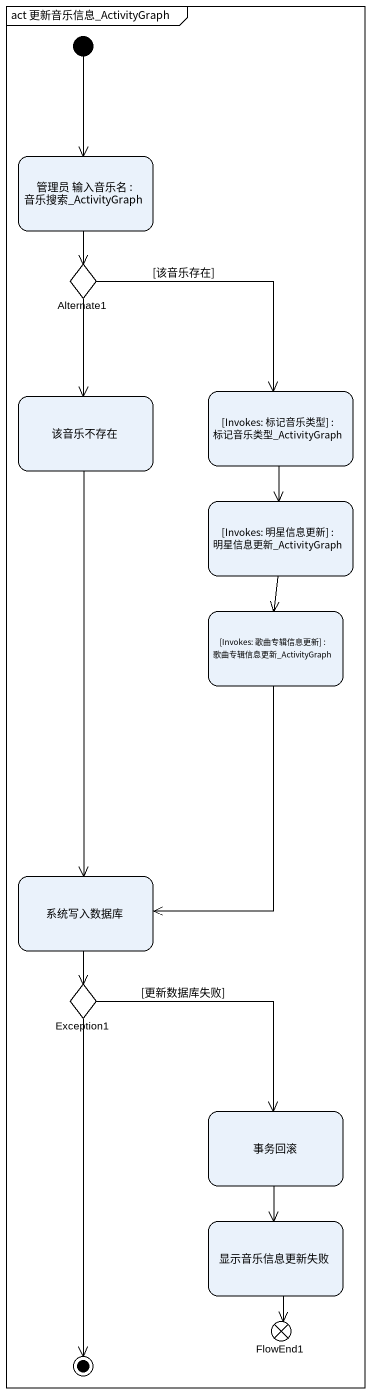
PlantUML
@startuml
mainframe act 更新音乐信息_ActivityGraph
hide empty description
state "管理员 输入音乐名 : 音乐搜索_ActivityGraph" as 管理员_输入音乐名
state Alternate1 <<choice>>
state 该音乐不存在
state "[Invokes: 标记音乐类型] : 标记音乐类型_ActivityGraph" as Invokes_标记音乐类型
state "[Invokes: 明星信息更新] : 明星信息更新_ActivityGraph" as Invokes_明星信息更新
state "[Invokes: 歌曲专辑信息更新] : 歌曲专辑信息更新_ActivityGraph" as Invokes_歌曲专辑信息更新
state 系统写入数据库
state Exception1 <<choice>>
state 事务回滚
state 显示音乐信息更新失败
state FlowEnd1 <<end>>
[*] --> 管理员_输入音乐名
管理员_输入音乐名 --> Alternate1
Alternate1 --> 该音乐不存在
Alternate1 --> Invokes_标记音乐类型 : [该音乐存在]
该音乐不存在 --> 系统写入数据库
Invokes_标记音乐类型 --> Invokes_明星信息更新
Invokes_明星信息更新 --> Invokes_歌曲专辑信息更新
Invokes_歌曲专辑信息更新 --> 系统写入数据库
系统写入数据库 --> Exception1
Exception1 --> 事务回滚 : [更新数据库失败]
事务回滚 --> 显示音乐信息更新失败
显示音乐信息更新失败 --> FlowEnd1
Exception1 --> [*]
@enduml
